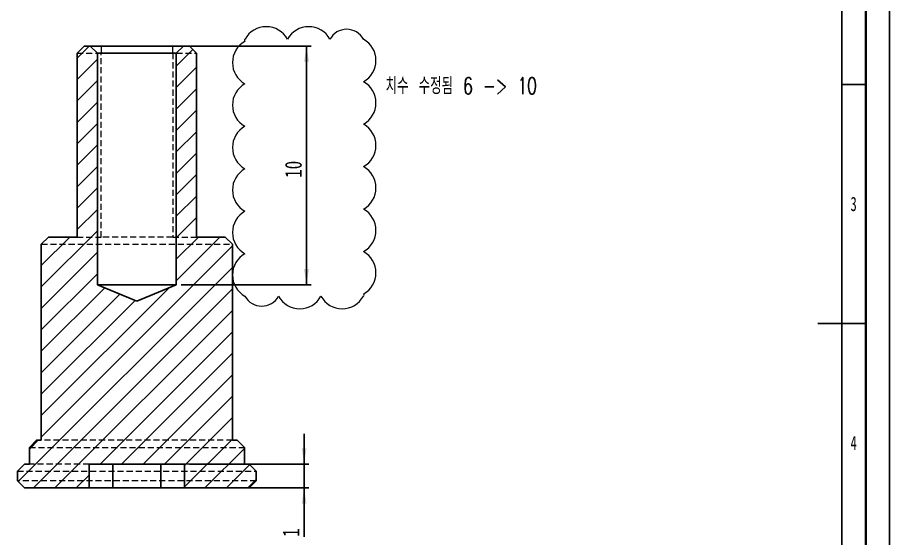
# Model space of a CAD drawing. Header units: millimetres. Extents: x 0 to 420, y 1 to 298.
# Drawn here: x 237.5 to 420, y 104.5 to 213.6 of the extents above; entities that cross this region are included whole.
import ezdxf

# ---------------------------------------------------------------- set-up
doc = ezdxf.new("R2010")
doc.units = ezdxf.units.MM
doc.linetypes.add('HIDDEN', pattern=[1.905, 1.27, -0.635])
for name, color, linetype in [('SLD-0', 179, 'Continuous'), ('레이어10', 30, 'Continuous'), ('절단면', 230, 'Continuous'), ('치수선', 104, 'Continuous')]:
    doc.layers.add(name, color=color, linetype=linetype)
doc.layers.add('도면층1', color=4, linetype='Continuous', lineweight=35)
doc.layers.add('도면층2', color=3, linetype='Continuous', lineweight=25)
doc.styles.add('SLDTEXTSTYLE0', font='TXT', dxfattribs={"width": 0.678571, "bigfont": 'bigfont'})
doc.styles.add('SLDTEXTSTYLE2', font='TXT', dxfattribs={"width": 0.75})
doc.styles.add('SLDTEXTSTYLE8', font='TXT', dxfattribs={"width": 0.638186})
doc.dimstyles.new('SLDDIMSTYLE0', dxfattribs={"dimtxt": 3.5, "dimasz": 3.302, "dimexe": 0, "dimexo": 0.0625, "dimgap": 0.875, "dimtad": 1, "dimdec": 3, "dimlfac": 0.2, "dimrnd": 1e-09, "dimzin": 12, "dimdsep": 46, "dimtxsty": 'SLDTEXTSTYLE2', "dimsah": 1, "dimcen": 0.09, "dimadec": 0, "dimazin": 3, "dimtfac": 1, "dimtdec": 3, "dimtmove": 0, "dimatfit": 0, "dimfxl": 1, "dimfrac": 2, "dimtolj": 1, "dimtzin": 12, "dimarcsym": 0})
doc.dimstyles.new('SLDDIMSTYLE1', dxfattribs={"dimtxt": 3.5, "dimasz": 3.302, "dimexe": 0, "dimexo": 0.0625, "dimgap": 0.875, "dimtad": 1, "dimdec": 3, "dimlfac": 0.2, "dimrnd": 1e-09, "dimzin": 12, "dimdsep": 46, "dimtxsty": 'SLDTEXTSTYLE2', "dimsah": 1, "dimcen": 0.09, "dimadec": 0, "dimazin": 3, "dimtfac": 1, "dimtdec": 3, "dimtofl": 0, "dimtmove": 0, "dimatfit": 3, "dimfxl": 1, "dimfrac": 2, "dimtolj": 1, "dimtzin": 12, "dimarcsym": 0})

# ---------------------------------------------------------------- blocks, each defined once
blk = doc.blocks.new('_D_12')
at = {"layer": '치수선', "transparency": 16777216}
for p, q in [((273.21, 207.57), (298.96, 207.57)), ((297.96, 207.57), (297.96, 157.57)), ((271.71, 157.57), (298.96, 157.57))]:
    blk.add_line(p, q, dxfattribs=at)
for points in [[(297.96, 207.57), (297.45, 204.27), (298.47, 204.27)], [(297.96, 157.57), (298.47, 160.87), (297.45, 160.87)]]:
    blk.add_solid(points, dxfattribs=at)
at = {"layer": '치수선', "transparency": 16777216, "insert": (293.45, 179.98), "char_height": 3.5, "attachment_point": 1, "rotation": 90, "style": 'SLDTEXTSTYLE2'}
blk.add_mtext('10', dxfattribs=at)
blk = doc.blocks.new('_D_13')
at = {"layer": '치수선', "transparency": 16777216}
for p, q in [((297.46, 120.07), (297.46, 126.42)), ((273.46, 120.07), (298.46, 120.07)), ((297.46, 115.07), (297.46, 120.07)), ((273.46, 115.07), (298.46, 115.07)), ((297.46, 115.07), (297.46, 104.84))]:
    blk.add_line(p, q, dxfattribs=at)
for points in [[(297.46, 120.07), (297.97, 123.37), (296.95, 123.37)], [(297.46, 115.07), (296.95, 111.77), (297.97, 111.77)]]:
    blk.add_solid(points, dxfattribs=at)
at = {"layer": '치수선', "transparency": 16777216, "insert": (292.95, 104.84), "char_height": 3.5, "attachment_point": 1, "rotation": 90, "style": 'SLDTEXTSTYLE2'}
blk.add_mtext('1', dxfattribs=at)
blk = doc.blocks.new('SW_REVISION_CLOUD_1')
at = {"layer": '레이어10', "color": 0, "linetype": 'Continuous', "lineweight": 18}
for centre, radius, start, end in [((-7.95, 24.44), 5.08, 28.955, 151.045), ((0.94, 24.44), 5.08, 28.955, 151.045), ((8.89, 24.96), 4.01, 28.955, 151.045), ((-9.94, 22), 5.08, 118.955, 241.045), ((-12.27, 26.67), 0.262, 118.955, 241.045), ((9.94, 22.45), 5.08, 298.955, 61.045), ((-9.94, 13.11), 5.08, 118.955, 241.045), ((9.94, 13.56), 5.08, 298.955, 61.045), ((-9.94, 4.22), 5.08, 118.955, 241.045), ((9.94, 4.67), 5.08, 298.955, 61.045), ((9.94, -4.22), 5.08, 298.955, 61.045), ((-9.94, -4.67), 5.08, 118.955, 241.045), ((-9.94, -13.56), 5.08, 118.955, 241.045), ((9.94, -13.11), 5.08, 298.955, 61.045), ((-9.94, -22.45), 5.08, 118.955, 241.045), ((9.94, -22), 5.08, 298.955, 61.045), ((-8.89, -24.96), 4.01, 208.955, 331.045), ((-0.94, -24.44), 5.08, 208.955, 331.045), ((7.95, -24.44), 5.08, 208.955, 331.045), ((12.27, -26.67), 0.262, 298.955, 61.045)]:
    blk.add_arc(centre, radius, start, end, dxfattribs=at)

msp = doc.modelspace()

# ---------------------------------------------------------------- hatches: boundary and pattern name
at = {"layer": '절단면', "linetype": 'Continuous', "lineweight": 18}
h = msp.add_hatch(dxfattribs=at)
h.set_pattern_fill('ANSI31', color=256, style=0)
h.paths.add_polyline_path([(238.9572, 120.068), (237.4572, 118.568), (237.4572, 116.568), (238.9572, 115.068), (252.4572, 115.068), (252.4572, 120.068), (272.4572, 120.068), (272.4572, 115.068), (285.9572, 115.068), (287.4572, 116.568), (287.4572, 118.568), (285.9572, 120.068), (284.9572, 120.068), (284.9572, 123.568), (283.4572, 125.068), (282.4572, 125.068), (282.4572, 166.068), (280.9572, 167.568), (274.9572, 167.568), (274.9572, 206.068), (273.4572, 207.568), (272.2072, 207.568), (270.7072, 206.068), (270.7072, 157.568), (262.4572, 154.1508), (254.2072, 157.568), (254.2072, 206.068), (252.7072, 207.568), (251.4572, 207.568), (249.9572, 206.068), (249.9572, 167.568), (243.9572, 167.568), (242.4572, 166.068), (242.4572, 125.068), (241.4572, 125.068), (239.9572, 123.568), (239.9572, 120.068)], flags=0)

# ---------------------------------------------------------------- linework, layer by layer
at = {"color": 7, "linetype": 'Continuous', "lineweight": 25}
for p, q in [((249.9572, 206.068), (251.4572, 207.568)), ((251.4572, 207.568), (252.7072, 207.568)), ((252.7072, 207.568), (254.2072, 206.068)), ((252.7072, 207.568), (272.2072, 207.568)), ((270.7072, 206.068), (272.2072, 207.568)), ((272.2072, 207.568), (273.4572, 207.568)), ((273.4572, 207.568), (274.9572, 206.068)), ((249.9572, 167.568), (249.9572, 206.068)), ((254.2072, 157.568), (254.2072, 206.068)), ((270.7072, 206.068), (254.2072, 206.068)), ((270.7072, 206.068), (270.7072, 157.568)), ((274.9572, 167.568), (274.9572, 206.068)), ((242.4572, 166.068), (243.9572, 167.568)), ((243.9572, 167.568), (249.9572, 167.568)), ((274.9572, 167.568), (280.9572, 167.568)), ((280.9572, 167.568), (282.4572, 166.068)), ((242.4572, 166.068), (242.4572, 125.068)), ((282.4572, 125.068), (282.4572, 166.068)), ((254.2072, 157.568), (262.4572, 154.1508)), ((270.7072, 157.568), (254.2072, 157.568)), ((262.4572, 154.1508), (270.7072, 157.568)), ((239.9572, 123.568), (241.4572, 125.068)), ((241.4572, 125.068), (242.4572, 125.068)), ((282.4572, 125.068), (283.4572, 125.068)), ((283.4572, 125.068), (284.9572, 123.568)), ((239.9572, 123.568), (239.9572, 120.068)), ((284.9572, 120.068), (284.9572, 123.568)), ((237.4572, 118.568), (238.9572, 120.068)), ((238.9572, 120.068), (239.9572, 120.068)), ((272.4572, 120.068), (252.4572, 120.068)), ((252.4572, 115.068), (252.4572, 120.068)), ((257.4572, 120.068), (257.4572, 115.068)), ((267.4572, 120.068), (267.4572, 115.068)), ((272.4572, 120.068), (272.4572, 115.068)), ((284.9572, 120.068), (285.9572, 120.068)), ((285.9572, 120.068), (287.4572, 118.568)), ((237.4572, 118.568), (237.4572, 116.568)), ((287.4572, 116.568), (287.4572, 118.568)), ((238.9572, 115.068), (237.4572, 116.568)), ((238.9572, 115.068), (252.4572, 115.068)), ((252.4572, 115.068), (257.4572, 115.068)), ((257.4572, 115.068), (267.4572, 115.068)), ((267.4572, 115.068), (272.4572, 115.068)), ((272.4572, 115.068), (285.9572, 115.068)), ((287.4572, 116.568), (285.9572, 115.068))]:
    msp.add_line(p, q, dxfattribs=at)
at = {"color": 7, "linetype": 'HIDDEN', "lineweight": 18}
for p, q in [((254.9572, 207.568), (254.9572, 206.068)), ((269.9572, 206.068), (269.9572, 207.568)), ((249.9572, 206.068), (254.2072, 206.068)), ((254.9572, 167.568), (254.9572, 206.068)), ((269.9572, 206.068), (269.9572, 167.568)), ((270.7072, 206.068), (274.9572, 206.068)), ((249.9572, 167.568), (254.9572, 167.568)), ((269.9572, 167.568), (254.9572, 167.568)), ((269.9572, 167.568), (274.9572, 167.568)), ((242.4572, 166.068), (282.4572, 166.068)), ((282.4572, 125.068), (242.4572, 125.068)), ((239.9572, 123.568), (284.9572, 123.568)), ((252.4572, 120.068), (239.9572, 120.068)), ((284.9572, 120.068), (272.4572, 120.068)), ((237.4572, 118.568), (287.4572, 118.568)), ((287.4572, 116.568), (237.4572, 116.568))]:
    msp.add_line(p, q, dxfattribs=at)
at = {"layer": 'SLD-0', "color": 7}
msp.add_line((420, 1), (420, 298), dxfattribs=at)
at = {"layer": '도면층1', "color": 7}
msp.add_line((415, 6), (415, 293), dxfattribs=at)
at = {"layer": '도면층2', "color": 7}
for p, q in [((410, 11), (410, 288)), ((410, 199.5), (415, 199.5)), ((410, 149.5), (405, 149.5)), ((405, 149.5), (415, 149.5)), ((410, 11), (410, 149.5)), ((410, 149.5), (415, 149.5))]:
    msp.add_line(p, q, dxfattribs=at)

# ---------------------------------------------------------------- block references
at = {"layer": '레이어10', "linetype": 'Continuous', "lineweight": 18}
msp.add_blockref('SW_REVISION_CLOUD_1', (297.483, 182.0992), dxfattribs=at)

# ---------------------------------------------------------------- texts
at = {"layer": '도면층2', "color": 7, "char_height": 3, "attachment_point": 2, "style": 'SLDTEXTSTYLE8'}
for s, insert in [('3', (412.4784, 176.0237)), ('4', (412.4784, 125.9922))]:
    msp.add_mtext(s, dxfattribs=dict(at, insert=insert))
at = {"layer": '레이어10', "insert": (314.5053, 200.9988), "char_height": 3.5, "attachment_point": 1, "style": 'SLDTEXTSTYLE0'}
msp.add_mtext('치수 수정됨 6 -> 10', dxfattribs=at)

# ---------------------------------------------------------------- dimensions: what is measured, and where the dimension line sits
at = {"layer": '치수선'}
for base, p1, p2, dimstyle, picture, middle in [((297.9572, 157.568), (272.2072, 207.568), (270.7072, 157.568), 'SLDDIMSTYLE1', '_D_12', (297.9572, 182.568)), ((297.4572, 120.068), (272.4572, 115.068), (272.4572, 120.068), 'SLDDIMSTYLE0', '_D_13', (297.4572, 106.1319))]:
    dim = msp.add_linear_dim(base=base, p1=p1, p2=p2, angle=90, dimstyle=dimstyle, dxfattribs=at)
    dim.commit()
    dim.dimension.update_dxf_attribs({"geometry": picture, "text_midpoint": middle, "dimtype": 160})

doc.saveas('drawing.dxf')
